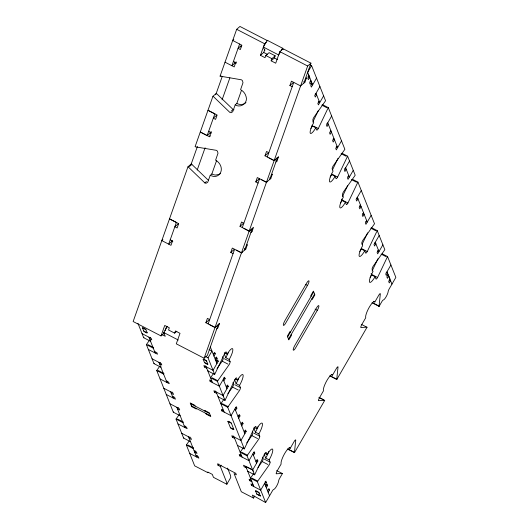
<?xml version="1.0" encoding="UTF-8"?>
<svg xmlns="http://www.w3.org/2000/svg" width="529" height="529" viewBox="0 0 529 529"><rect width="100%" height="100%" fill="white"/><g stroke="black" fill="none" stroke-linecap="round" stroke-linejoin="round"><path stroke-width="0.79" d="M287.591 448.896A2.652 0.615 -62.7 0 0 287.624 449.108L294.494 452.659A2.652 0.615 -62.7 0 1 294.468 452.355L295.751 440.016A2.652 0.615 -62.7 0 0 294.15 441.523L290.242 448.281A9.277 2.162 -62.7 0 0 284.648 453.551A9.277 2.162 -62.7 0 0 281.13 464.039L277.222 470.797A2.652 0.615 -62.7 0 0 276.217 473.792L282.268 473.442A2.652 0.615 -62.7 0 1 282.407 473.561L279.662 478.309A2.652 0.615 -62.7 0 0 278.737 480.418L278.419 481.959A5.303 1.237 -62.7 0 1 274.24 489.18L273.46 489.543A2.652 0.615 -62.7 0 0 272.296 491.044L265.644 502.55L252.373 495.098L253.556 498.073L254.727 496.05M329.898 375.663A2.652 0.615 -62.7 0 0 329.924 375.967L336.794 379.518A2.652 0.615 -62.7 0 1 336.761 379.214L338.044 366.881A2.652 0.615 -62.7 0 0 336.451 368.389L332.543 375.14A9.277 2.162 -62.7 0 0 326.948 380.417A9.277 2.162 -62.7 0 0 323.424 390.905L319.523 397.656A2.652 0.615 -62.7 0 0 318.511 400.651L324.568 400.301A2.652 0.615 -62.7 0 1 324.707 400.42L294.494 452.659M372.224 302.833L379.095 306.384A2.645 0.615 -62.7 0 1 379.062 306.073L380.344 293.74A2.652 0.615 -62.7 0 0 378.744 295.248L374.843 302.006A9.277 2.162 -62.7 0 0 369.249 307.276A9.277 2.162 -62.7 0 0 365.724 317.764L361.816 324.522A2.652 0.615 -62.7 0 0 360.811 327.517L366.868 327.167A2.652 0.615 -62.7 0 1 367.007 327.286L336.794 379.518M208.538 180.224A2.671 2.235 48.9 0 1 208.109 180.045L191.848 164.4A2.645 2.215 48.8 0 0 191.227 163.97L187.947 166.833L133.143 321.52L161.028 335.935L164.301 333.078M233.997 109.787A2.671 2.235 48.9 0 1 233.097 109.503L216.844 93.858A2.645 2.215 48.8 0 0 216.216 93.435L212.942 96.291A2.652 2.222 48.9 0 1 213.571 96.721L229.824 112.366A2.671 2.235 48.9 0 0 231.206 112.657L232.707 111.751L235.193 104.861C240.682 108.445 248.253 102.877 246.064 96.569A9.277 7.763 48.9 0 0 240.576 89.659L242.99 82.736L242.494 80.792A2.652 2.215 48.9 0 0 241.363 79.793L220.084 76.13L236.675 29.307L239.948 26.45L267.833 40.872M212.942 96.291L195.095 146.672A2.645 2.215 48.8 0 0 195.783 146.917L216.374 150.335A2.658 2.228 48.9 0 1 217.505 151.334L217.994 153.271L215.587 160.201A9.284 7.776 48.9 0 1 221.076 167.104C221.856 170.14 220.897 173.724 218.127 175.43A9.284 7.776 48.9 0 1 213.339 176.395L210.198 175.403L207.712 182.293L206.211 183.199A2.671 2.235 48.9 0 1 204.829 182.902L188.575 167.263A2.645 2.215 48.9 0 0 187.947 166.833M190.89 164.922L197.403 146.533M215.746 94.757L222.2 76.56M210.535 135.801L209.444 136.753L200.286 132.019L207.156 135.569L214.847 113.854L207.983 110.303L217.135 115.038L215.601 119.382L213.306 118.198L216.586 115.335M239.591 44.019L231.9 65.735L236.265 61.926L235.749 63.374M197.211 170.007L205.087 147.783M222.081 99.829L229.87 77.836M240.781 47.035L241.33 45.507L238.05 48.364L240.345 49.547L241.879 45.203L232.72 40.468L233.811 39.516M209.444 136.753L210.985 132.409L208.691 131.225M210.198 175.403L211.838 173.975L216.685 160.294M235.193 104.861L236.827 103.433L241.409 90.512M161.028 335.935L164.744 325.441L169.32 327.808L168.553 329.977L174.656 333.138L176.845 331.233M292.193 86.716L289.905 85.526L291.446 81.188L300.604 85.923L303.877 83.06L310.933 63.156L283.094 48.761L279.821 51.624L275.715 63.209L271.139 60.835L274.412 57.978L275.179 55.81L269.076 52.649L265.803 55.512L265.036 57.681L260.453 55.314L264.56 43.728L266.193 42.3M165.094 330.823L166.688 326.327M260.453 55.314L263.726 52.45L264.824 49.362M174.656 333.138L175.43 330.969L180.005 333.336L176.289 343.83L204.121 358.226L207.394 355.369L218.298 324.601L219.39 323.649L217.849 327.993L216.758 328.945M271.139 60.835L271.906 58.666L275.179 55.81M216.116 326.512L215.025 327.464L205.86 322.723L207.401 318.385L209.689 319.569M233.058 253.609L230.77 252.426L232.31 248.081L241.469 252.822L242.56 251.87M250.257 230.155L249.166 231.107L240.007 226.366L241.541 222.028L243.829 223.212M258.053 183.074L255.765 181.883L257.306 177.546L266.464 182.28L267.555 181.328M275.252 159.613L274.154 160.565L264.996 155.83L266.537 151.486L268.825 152.669M208.155 323.913L234.598 249.271M242.295 227.556L259.594 178.729M267.29 157.014L293.734 82.372M204.121 358.226L307.653 66.019L310.933 63.156M252.439 228.244L244.742 249.959L245.833 249.007L247.374 244.662L246.283 245.621M261.313 179.615L266.464 182.28L269.737 179.417L277.434 157.708L278.525 156.749L276.984 161.094L275.893 162.046M250.898 232.588L251.989 231.636L253.53 227.291L249.166 231.107L244.014 228.442M269.737 179.417L270.828 178.465L272.369 174.127L271.278 175.079M303.877 83.06L304.969 82.107L306.509 77.77L305.418 78.722M312.811 122.093L318.319 110.541M312.031 125.161L312.381 126.028L315.813 127.806L316.706 130.041A2.652 0.615 -62.7 0 0 318.299 128.534L327.947 108.319A2.645 0.615 -62.7 0 1 328.304 107.645L322.584 104.682M332.47 169.915L337.985 158.363M330.162 176.99A9.277 2.162 -62.7 0 0 331.696 174.57L335.128 176.349L336.021 178.584A2.652 0.615 -62.7 0 0 337.621 177.076L347.262 156.855A2.645 0.615 -62.7 0 1 347.626 156.181L341.899 153.225M342.448 196.563L347.613 185.732M341.463 199.109L342.012 200.498L345.45 202.276L346.336 204.511A2.652 0.615 -62.7 0 0 347.937 203.004L357.578 182.789A2.652 0.615 -62.7 0 1 357.941 182.108L352.79 179.45M362.107 244.378L367.615 232.826M359.793 251.46A9.277 2.162 -62.7 0 0 361.333 249.04L364.765 250.819L365.651 253.054A2.652 0.615 -62.7 0 0 367.252 251.546L376.899 231.325A2.652 0.615 -62.7 0 1 377.256 230.651L371.53 227.695M372.079 271.033L377.937 258.76M371.094 273.579L371.649 274.968L375.081 276.746L375.974 278.981A2.652 0.615 -62.7 0 0 377.574 277.474L387.215 257.253A2.652 0.615 -62.7 0 1 387.578 256.578L382.421 253.913M264.87 50.817L263.369 47.055L267.277 40.303L282.539 48.199L283.141 49.7M280.198 52.245L278.638 54.95L263.369 47.055M281.368 50.222L282.539 48.199M150.282 337.304L149.502 338.659L151.79 339.843L151.201 338.348L142.043 333.614M310.126 64.855L311.574 65.609L307.673 72.361L312.646 84.871L311.237 84.137M161.967 334.579L165.24 336.272L163.745 332.51L167.257 326.433M310.92 80.527L309.617 82.775L310.212 84.263L311.515 82.015L310.08 81.274M312.057 83.377L310.754 85.632L311.35 87.12L316.554 78.113M160.307 362.484L159.52 363.833L161.814 365.017L161.219 363.529L152.061 358.794M319.919 86.564L314.709 95.57L315.304 97.065L316.606 94.81L315.172 94.069M319.126 101.138L317.823 103.393L318.412 104.881L323.622 95.875M167.759 381.131L166.959 382.513L158.931 362.345M172.037 391.963L171.251 393.311L173.545 394.495L172.95 393.007L163.792 388.273M331.65 116.043L326.439 125.049L327.034 126.543L328.337 124.289L326.902 123.548M173.929 396.644L173.128 398.026L170.662 391.824M330.856 130.617L329.554 132.872L330.142 134.359L331.445 132.111L330.301 131.516M178.207 407.475L177.427 408.824L179.715 410.008L179.126 408.52L169.968 403.786M333.918 138.314L332.615 140.562L333.21 142.056L334.507 139.801L333.078 139.061M265.644 502.55L257.358 481.734A2.652 0.615 -62.7 0 1 257.742 481.126L269.056 465.103A2.652 0.615 -62.7 0 0 270.061 462.108L269.175 459.873A9.277 2.162 -62.7 0 0 272.693 449.386A9.277 2.162 -62.7 0 0 267.099 454.662L266.213 452.427A2.652 0.615 -62.7 0 0 264.612 453.935L254.965 474.149A2.652 0.615 -62.7 0 1 254.608 474.824L247.043 455.806A2.652 0.615 -62.7 0 1 247.427 455.198L258.741 439.176A2.652 0.615 -62.7 0 0 259.746 436.18L258.853 433.945A9.277 2.162 -62.7 0 0 262.377 423.458A9.277 2.162 -62.7 0 0 256.783 428.728L255.891 426.5A2.652 0.615 -62.7 0 0 254.297 428.001L244.649 448.222A2.652 0.615 -62.7 0 1 244.292 448.896L227.721 407.27A2.652 0.615 -62.7 0 1 228.111 406.656L239.425 390.633A2.652 0.615 -62.7 0 0 240.431 387.638L239.538 385.403A9.277 2.162 -62.7 0 0 243.062 374.916A9.277 2.162 -62.7 0 0 237.461 380.192L236.575 377.957A2.652 0.615 -62.7 0 0 234.975 379.465L225.334 399.679A2.652 0.615 -62.7 0 1 224.97 400.354L217.406 381.336A2.652 0.615 -62.7 0 1 217.789 380.728L229.103 364.706A2.652 0.615 -62.7 0 0 230.108 361.71L229.222 359.475A9.277 2.162 -62.7 0 0 232.74 348.988A9.277 2.162 -62.7 0 0 227.146 354.265L226.26 352.03A2.652 0.615 -62.7 0 0 224.66 353.537L215.012 373.752A2.652 0.615 -62.7 0 1 214.655 374.426L208.042 357.816L211.95 351.058L209.041 349.557M206.746 368.257L204.458 367.073L205.239 365.724M213.372 354.628L214.675 352.38L215.27 353.868L213.967 356.123M337.026 146.13L335.723 148.385L336.318 149.872L341.529 140.866M215.197 359.224L216.5 356.969L217.095 358.464L215.792 360.712M216.335 362.081L217.637 359.826L218.232 361.314L213.022 370.32L203.863 365.585L204.458 367.073M223.833 380.926L225.136 378.678L224.547 377.184L219.337 386.19L210.178 381.455L210.959 380.106M185.659 426.123L184.859 427.505L176.831 407.337M216.764 393.437L214.476 392.254L215.257 390.905M189.937 436.954L189.157 438.303L191.445 439.487L190.857 437.999L181.698 433.264M349.557 161.034L344.346 170.04L344.941 171.535L346.237 169.28L344.809 168.539M226.352 387.254L227.655 385.006L228.25 386.494L223.04 395.5L223.522 396.717M348.756 175.608L347.454 177.863L348.049 179.351L353.26 170.345M195.499 450.92L194.712 452.269L197.006 453.452L196.411 451.964L194.123 450.781M235.564 410.405L236.866 408.15L236.278 406.662L231.067 415.668L221.909 410.934L222.722 409.525M197.39 455.601L196.59 456.983L188.562 436.815M361.287 190.513L356.077 199.519L356.672 201.007L357.968 198.759L356.599 198.044M307.475 285.448L285.766 322.974A3.974 0.926 -62.7 0 1 283.372 325.229A3.974 0.926 -62.7 0 1 284.88 320.739L306.582 283.213A3.974 0.926 -62.7 0 1 308.982 280.952A3.974 0.926 -62.7 0 1 307.475 285.448L305.511 284.43M238.083 416.733L239.386 414.485L239.981 415.973L238.678 418.221M360.487 205.087L359.184 207.342L359.78 208.829L361.082 206.575L359.707 205.867M287.65 336.9L313.69 291.869M288.536 339.135L314.583 294.104M234.671 438.429L232.383 437.245L233.196 435.836M241.145 424.43L242.447 422.175L243.042 423.669L241.74 425.918M363.549 212.784L362.253 215.032L362.841 216.526L364.144 214.271L362.768 213.564M189.118 441.08L186.763 444.42A2.652 0.615 -62.7 0 0 186.38 445.028L194.659 465.844L208.016 472.747L207.718 472.007L212.301 474.374L213.485 477.35L226.842 484.26L226.683 482.402L220.362 466.518L218.074 465.335L218.854 463.979M220.362 466.518L221.142 465.163M244.259 432.246L245.562 429.998L246.157 431.485L240.946 440.492L231.788 435.757L232.383 437.245M366.663 220.6L365.36 222.854L365.956 224.342L371.16 215.336M317.347 310.272L295.645 347.798A3.974 0.926 -62.7 0 1 293.251 350.053A3.974 0.926 -62.7 0 1 294.759 345.563L316.461 308.037A3.974 0.926 -62.7 0 1 318.861 305.775A3.974 0.926 -62.7 0 1 317.347 310.272L315.059 309.081M253.47 455.396L254.773 453.141L254.178 451.654L248.974 460.66L239.816 455.925L240.596 454.576M226.842 484.26L230.75 477.502L230.591 475.65L227.576 468.086M379.187 235.504L373.983 244.51L374.572 245.998L375.874 243.75L374.446 243.009M255.99 461.724L257.292 459.476L257.887 460.964L252.677 469.97L253.16 471.18M378.394 250.078L377.091 252.333L377.686 253.821L382.89 244.815M251.956 481.873L249.668 480.682L250.448 479.334M265.201 484.875L266.504 482.62L265.908 481.132L260.704 490.138L251.546 485.404L252.359 483.995M390.918 264.983L385.714 273.989L386.302 275.477L387.605 273.228L386.177 272.488M265.743 486.237L267.046 483.989L267.641 485.477L266.325 487.751M388.147 274.591L386.844 276.846L387.44 278.333L388.755 276.059L387.612 275.47M267.562 490.852L268.877 488.578L269.466 490.066L268.163 492.32M379.095 306.384L381.839 301.636A2.652 0.615 -62.7 0 1 383.003 300.128L383.789 299.764A5.303 1.237 -62.7 0 0 386.501 296.061A5.303 1.237 -62.7 0 0 388.174 291.519A2.652 0.615 -62.7 0 1 389.205 288.9L395.857 277.394L387.578 256.578M149.165 340.683L146.811 344.022A2.652 0.622 -62.7 0 0 146.427 344.63L153.992 363.648L160.862 367.199A2.652 0.615 -62.7 0 0 161.047 366.868M159.487 366.61L157.126 369.95A2.652 0.615 -62.7 0 0 156.743 370.558L173.307 412.19L180.177 415.741M179.271 414.485L176.448 418.485A2.652 0.615 -62.7 0 0 176.058 419.1L183.629 438.118L190.493 441.669M213.28 373.838L210.919 377.177A2.652 0.615 -62.7 0 0 210.535 377.785L217.406 381.336M217.049 368.495L222.233 361.155A2.652 0.615 -62.7 0 0 223.238 358.159L222.649 356.665M224.071 399.097L221.241 403.105A2.652 0.615 -62.7 0 0 220.857 403.713L227.721 407.27M227.84 393.755L232.555 387.083A2.652 0.615 -62.7 0 0 233.56 384.087L232.965 382.593M243.386 447.64L240.556 451.64A2.652 0.615 -62.7 0 0 240.173 452.255L247.043 455.806M246.686 442.965L251.87 435.618A2.652 0.615 -62.7 0 0 252.875 432.623L252.28 431.135M253.702 473.567L250.872 477.575A2.652 0.615 -62.7 0 0 250.488 478.183L257.358 481.734M257.947 467.557L262.186 461.553A2.652 0.615 -62.7 0 0 263.191 458.55L262.602 457.063M220.084 76.13L220.904 75.416M231.054 111.295L232.687 109.86M207.156 135.569L211.521 131.761M189.395 166.542L191.848 164.4M289.905 85.526L293.178 82.669M204.829 182.908L206.469 181.473M178.114 223.912L174.841 226.776L177.129 227.959L178.67 223.615L169.511 218.88L176.382 222.431L168.685 244.147L172.507 240.814M162.906 239.644L161.814 240.596L170.973 245.33L172.514 240.986L170.219 239.802M264.996 155.83L268.269 152.967M276.343 158.66L277.434 157.708L274.154 160.565L269.003 157.9M255.765 181.883L259.038 179.027M240.007 226.366L243.28 223.509M230.77 252.426L234.043 249.569M205.86 322.723L209.14 319.866M219.39 323.649L215.025 327.464L209.874 324.799M211.838 173.975L213.339 174.603A9.198 7.704 48.9 0 0 215.819 175.026L219.052 174.378A9.357 7.836 48.9 0 0 220.414 173.545M236.675 29.307L264.56 43.728M279.821 51.624L307.653 66.019M263.726 52.45L267.654 54.48M307.971 76.533L309.683 77.419L308.381 79.674L307.792 78.186L309.095 75.931L308.738 75.039M265.803 55.512L271.906 58.666M303.825 81.519L304.969 82.107M318.306 101.899L319.714 102.633L316.011 93.322M321.791 105.132L326.803 107.724M233.434 61.39L235.722 62.574L234.188 66.919L225.03 62.184M313.723 126.167L318.299 128.534M336.213 146.897L337.621 147.624L327.742 122.801M341.106 153.674L346.118 156.267M347.943 176.369L349.352 177.103L345.649 167.792M351.428 179.602L356.434 182.194M331.895 174.114L337.621 177.076M275.84 160.505L276.984 161.094M342.21 200.041L347.937 203.004M365.85 221.36L367.258 222.094L357.379 197.271M370.743 228.144L375.755 230.737M269.684 177.876L270.828 178.465M377.58 250.839L378.989 251.566L375.279 242.262M381.059 254.072L386.071 256.664M361.532 248.584L367.252 251.546M389.139 279.934L390.567 280.674L389.265 282.922L388.676 281.435L389.985 279.16L388.755 276.059M371.847 274.511L377.574 277.474M250.845 231.041L251.989 231.636M373.467 301.292L374.843 302.006M373.335 303.117L379.062 306.073M244.405 248.266L245.833 249.007L241.469 252.822L236.318 250.157M361.281 324.323L367.007 327.286M171.429 241.012L172.838 241.74M331.167 374.433L332.543 375.14M331.042 376.251L336.761 379.214M319.126 397.491L323.424 399.712M318.98 397.464L324.707 400.42M224.283 352.783L227.146 354.265M224.263 353.875L225.784 357.697L229.222 359.475M213.835 353.127L215.27 353.868M224.389 358.748L230.108 361.71M215.66 357.723L217.095 358.464M222.233 361.155L227.959 364.111M163.745 332.51L178.28 340.028M216.797 360.573L218.232 361.314M205.867 356.685L208.042 357.816M142.499 327.914L145.931 329.686L147.168 332.794A1.99 0.384 30 0 1 145.673 332.463A1.99 0.384 30 0 1 143.736 331.015L142.499 327.914A1.99 0.384 30 0 1 143.994 328.238A1.99 0.384 30 0 1 145.931 329.686M203.176 359.29A1.99 0.384 30 0 1 204.67 359.621A1.99 0.384 30 0 1 206.608 361.069L207.857 364.203L204.425 362.425L203.176 359.29L206.621 361.102M143.736 331.015L147.168 332.794M235.405 379.121L237.461 380.192M234.585 379.802L236.106 383.624L239.538 385.403M223.707 377.937L225.136 378.678M234.704 384.676L240.431 387.638M137.943 323.312L143.676 337.72L150.54 341.271A2.652 0.615 -62.7 0 0 150.725 340.941M214.655 374.426L207.785 370.875A2.652 0.615 -62.7 0 0 207.97 370.538M232.555 387.083L238.275 390.038M147.955 344.61L153.681 347.573A2.652 0.622 -62.7 0 0 153.291 348.181L146.427 344.63M212.069 377.766L217.789 380.728M226.822 385.753L228.25 386.494M154.633 351.547L156.921 352.731L157.516 354.218L148.358 349.484M211.878 381.151L209.583 379.967L210.178 381.455M223.04 395.5L213.881 390.766L214.476 392.254M224.97 400.354L218.107 396.803A2.652 0.615 -62.7 0 0 218.292 396.466M235.498 407.442L236.866 408.15M158.27 370.538L163.997 373.5M222.385 403.693L228.111 406.656M156.743 370.558L163.613 374.115M238.605 415.258L239.981 415.973M166.364 381.025L168.652 382.209L169.247 383.697L160.089 378.962M223.608 410.63L221.314 409.446L221.909 410.934M253.92 427.253L256.783 428.728M241.667 422.955L243.042 423.669M289.099 447.686L290.242 448.281M253.9 428.345L255.421 432.167L258.853 433.945M288.741 449.392L294.468 452.355M254.019 433.218L259.746 436.18M227.9 421.428L231.338 423.2L233.805 429.409A1.99 0.384 30 0 1 232.31 429.079A1.99 0.384 30 0 1 230.373 427.63L227.9 421.428A1.99 0.384 30 0 1 229.401 421.758A1.99 0.384 30 0 1 231.338 423.2M244.782 430.778L246.157 431.485M190.533 403.68L209.61 413.546M251.87 435.618L257.597 438.581M191.419 405.908L210.502 415.781M172.54 396.538L174.828 397.722L175.423 399.216L166.258 394.475M230.373 427.63L233.805 429.409M265.036 453.591L267.099 454.662M264.216 454.272L265.737 458.094L269.175 459.873M253.345 452.407L254.773 453.141M264.341 459.146L270.061 462.108M237.422 445.345L244.292 448.896M262.186 461.553L267.912 464.508M177.592 419.08L183.312 422.043A2.652 0.615 -62.7 0 0 182.928 422.651L176.058 419.1M241.7 452.235L247.427 455.198M276.68 470.598L282.407 473.561M256.453 460.223L257.887 460.964M184.271 426.017L186.558 427.201L187.147 428.688L177.989 423.954M241.508 455.621L239.22 454.437L239.816 455.925M247.182 467.127L252.677 469.97L243.519 465.236L244.107 466.723L246.402 467.907M247.737 471.273L254.608 474.824M265.075 481.879L266.504 482.62M266.497 484.881L267.641 485.477M187.907 445.008L193.634 447.97M252.022 478.163L257.742 481.126M186.38 445.028L193.25 448.579A2.652 0.615 -62.7 0 1 193.442 448.261M251.361 480.378L249.073 479.195L249.668 480.682M268.322 489.477L269.466 490.066M196.001 455.495L198.289 456.679L198.878 458.167L189.719 453.432M253.239 485.1L250.951 483.916L251.546 485.404M256.796 494.033L260.228 495.812M253.556 498.073L241.31 491.739L234.102 473.62L236.39 474.804L235.795 473.316L217.479 463.84L218.074 465.335M274.412 57.978L277.685 59.671M234.645 62.601L236.053 63.335M209.901 132.435L211.309 133.169M311.574 65.609L325.553 100.728A2.658 0.622 -62.7 0 1 325.17 101.343L313.856 117.365A2.652 0.615 -62.7 0 0 312.818 120.189L313.737 122.596A9.277 2.162 -62.7 0 0 310.219 133.083A9.277 2.162 -62.7 0 0 315.813 127.806M328.304 107.645L344.868 149.271A2.652 0.615 -62.7 0 1 344.485 149.886L333.171 165.901A2.652 0.615 -62.7 0 0 332.166 168.903L333.058 171.132A9.277 2.162 -62.7 0 0 329.534 181.619A9.277 2.162 -62.7 0 0 335.128 176.349M347.626 156.181L355.19 175.198A2.652 0.615 -62.7 0 1 354.807 175.813L343.493 191.835A2.652 0.615 -62.7 0 0 342.488 194.831L343.374 197.066A9.277 2.162 -62.7 0 0 339.856 207.547A9.277 2.162 -62.7 0 0 345.45 202.276M357.941 182.108L374.506 223.741A2.652 0.615 -62.7 0 1 374.122 224.349L362.808 240.371A2.652 0.615 -62.7 0 0 361.803 243.366L362.689 245.601A9.277 2.162 -62.7 0 0 359.171 256.089A9.277 2.162 -62.7 0 0 364.765 250.819M377.256 230.651L384.828 249.668A2.652 0.615 -62.7 0 1 384.438 250.283L373.124 266.299A2.652 0.615 -62.7 0 0 372.118 269.301L373.011 271.529A9.277 2.162 -62.7 0 0 369.487 282.017A9.277 2.162 -62.7 0 0 375.081 276.746M387.01 271.734L391.949 284.146M311.085 296.372L310.794 295.632L313.393 291.129L314.881 294.851L312.275 299.354L311.978 298.607M290.256 332.397L289.958 331.657L287.353 336.16L288.834 339.882L291.439 335.379L291.142 334.632M210.35 347.037L216.93 363.568M223.245 379.438L226.948 388.749M234.975 408.917L244.854 433.74M252.875 453.908L256.585 463.212M264.606 483.387L269.545 495.792M206.151 366.769L212.466 382.639M216.169 391.949L224.197 412.117M234.076 436.941L242.103 457.109M245.806 466.419L253.834 486.587M205.014 411.165L204.723 410.425L209.299 412.792L210.78 416.515L206.204 414.147L205.907 413.4M195.095 406.034L194.798 405.293L190.215 402.926L191.703 406.649L196.279 409.016L195.981 408.269M148.907 337.171L155.228 353.035M259.303 493.484L258.998 492.704A1.99 0.384 30 0 0 257.054 491.262A1.99 0.384 30 0 0 255.56 490.932L255.871 491.706M154.177 363.311A2.652 0.615 -62.7 0 1 153.992 363.648M143.948 337.218A2.652 0.615 -62.7 0 1 143.676 337.72M183.814 437.781A2.652 0.615 -62.7 0 1 183.629 438.118M173.492 411.853A2.652 0.615 -62.7 0 1 173.307 412.19M245.985 102.481A9.33 7.816 48.9 0 1 242.487 104.345L241.654 104.464A9.218 7.717 48.9 0 1 238.334 104.061A9.33 7.816 48.9 0 1 236.794 103.439M207.844 364.17A1.99 0.384 30 0 1 206.35 363.84A1.99 0.384 30 0 1 204.412 362.391M312.381 126.028A9.277 2.162 -62.7 0 1 310.84 128.448M228.369 352.307A9.277 2.162 -62.7 0 1 225.784 357.697M238.685 378.235A9.277 2.162 -62.7 0 1 236.106 383.624M342.012 200.498A9.277 2.162 -62.7 0 1 340.478 202.918M258 426.777A9.277 2.162 -62.7 0 1 255.421 432.167M268.758 451.455A9.277 2.162 -62.7 0 1 265.737 458.094M371.649 274.968A9.277 2.162 -62.7 0 1 370.115 277.388M372.204 302.773A2.645 0.615 -62.7 0 1 372.191 302.522M260.275 495.977L256.902 494.231L255.56 490.932L258.998 492.704L260.275 495.977"/></g></svg>
